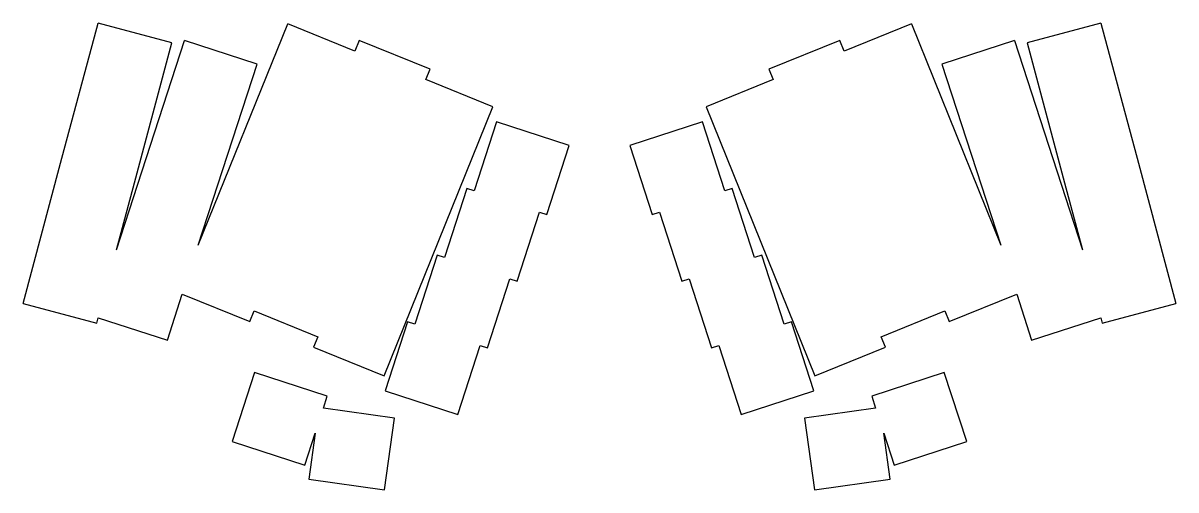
# Model space of a CAD drawing. Header units: millimetres. Extents: x -12 to 290, y -55 to 67.
import ezdxf

# ---------------------------------------------------------------- set-up
doc = ezdxf.new("R2010")
doc.units = ezdxf.units.MM

msp = doc.modelspace()

# ---------------------------------------------------------------- linework, layer by layer
for p, q in [((-2.28, 30.12), (7.55, 66.82)), ((26.87, 61.65), (7.55, 66.82)), ((33.77, 8.64), (57.19, 66.61)), ((74.8, 59.49), (57.19, 66.61)), ((220.53, 66.61), (202.91, 59.49)), ((220.53, 66.61), (243.94, 8.64)), ((270.16, 66.82), (250.84, 61.65)), ((270.16, 66.82), (279.99, 30.12)), ((12.34, 7.4), (30.15, 62.24)), ((17.04, 24.94), (26.87, 61.65)), ((49.17, 56.05), (30.15, 62.24)), ((75.93, 62.27), (74.8, 59.49)), ((94.47, 54.78), (75.93, 62.27)), ((201.78, 62.27), (183.24, 54.78)), ((202.91, 59.49), (201.78, 62.27)), ((247.56, 62.24), (228.54, 56.05)), ((247.56, 62.24), (265.38, 7.4)), ((250.84, 61.65), (260.68, 24.94)), ((33.77, 8.64), (49.17, 56.05)), ((93.35, 52), (94.47, 54.78)), ((183.24, 54.78), (184.36, 52)), ((228.54, 56.05), (243.94, 8.64)), ((110.96, 44.88), (93.35, 52)), ((184.36, 52), (166.75, 44.88)), ((82.49, -25.59), (110.96, 44.88)), ((166.75, 44.88), (195.22, -25.59)), ((111.92, 40.93), (106.05, 22.86)), ((130.94, 34.75), (111.92, 40.93)), ((165.79, 40.93), (146.77, 34.75)), ((171.66, 22.86), (165.79, 40.93)), ((125.07, 16.68), (130.94, 34.75)), ((146.77, 34.75), (152.64, 16.68)), ((-12.12, -6.59), (-2.28, 30.12)), ((279.99, 30.12), (289.83, -6.59)), ((12.34, 7.4), (17.04, 24.94)), ((260.68, 24.94), (265.38, 7.4)), ((104.15, 23.48), (98.28, 5.41)), ((106.05, 22.86), (104.15, 23.48)), ((173.56, 23.48), (171.66, 22.86)), ((179.44, 5.41), (173.56, 23.48)), ((117.3, -0.77), (123.17, 17.3)), ((123.17, 17.3), (125.07, 16.68)), ((152.64, 16.68), (154.54, 17.3)), ((154.54, 17.3), (160.41, -0.77)), ((96.37, 6.03), (90.5, -12.04)), ((98.28, 5.41), (96.37, 6.03)), ((181.34, 6.03), (179.44, 5.41)), ((187.21, -12.04), (181.34, 6.03)), ((109.52, -18.22), (115.39, -0.15)), ((115.39, -0.15), (117.3, -0.77)), ((160.41, -0.77), (162.32, -0.15)), ((162.32, -0.15), (168.19, -18.22)), ((25.69, -16.23), (29.59, -4.21)), ((29.59, -4.21), (47.26, -11.35)), ((230.45, -11.35), (248.12, -4.21)), ((248.12, -4.21), (252.02, -16.23)), ((-12.12, -6.59), (7.2, -11.76)), ((47.26, -11.35), (48.38, -8.57)), ((48.38, -8.57), (65.07, -15.31)), ((212.64, -15.31), (229.33, -8.57)), ((229.33, -8.57), (230.45, -11.35)), ((270.51, -11.76), (289.83, -6.59)), ((7.2, -11.76), (7.58, -10.34)), ((7.58, -10.34), (25.69, -16.23)), ((88.6, -11.42), (82.73, -29.49)), ((90.5, -12.04), (88.6, -11.42)), ((189.11, -11.42), (187.21, -12.04)), ((194.98, -29.49), (189.11, -11.42)), ((252.02, -16.23), (270.13, -10.34)), ((270.13, -10.34), (270.51, -11.76)), ((65.07, -15.31), (63.95, -18.09)), ((63.95, -18.09), (82.49, -25.59)), ((101.75, -35.68), (107.62, -17.6)), ((107.62, -17.6), (109.52, -18.22)), ((168.19, -18.22), (170.09, -17.6)), ((170.09, -17.6), (175.96, -35.68)), ((195.22, -25.59), (213.76, -18.09)), ((213.76, -18.09), (212.64, -15.31)), ((48.54, -24.69), (42.67, -42.76)), ((67.56, -30.87), (48.54, -24.69)), ((229.17, -24.69), (210.15, -30.87)), ((235.04, -42.76), (229.17, -24.69)), ((82.73, -29.49), (101.75, -35.68)), ((175.96, -35.68), (194.98, -29.49)), ((66.54, -34.01), (67.56, -30.87)), ((210.15, -30.87), (211.17, -34.01)), ((85.16, -36.63), (66.54, -34.01)), ((211.17, -34.01), (192.55, -36.63)), ((82.52, -55.44), (85.16, -36.63)), ((192.55, -36.63), (195.2, -55.44)), ((61.69, -48.94), (64.41, -40.58)), ((64.41, -40.58), (62.71, -52.66)), ((213.3, -40.58), (216.02, -48.94)), ((215, -52.66), (213.3, -40.58)), ((42.67, -42.76), (61.69, -48.94)), ((216.02, -48.94), (235.04, -42.76)), ((62.71, -52.66), (82.52, -55.44)), ((195.2, -55.44), (215, -52.66))]:
    msp.add_line(p, q)

doc.saveas('drawing.dxf')
